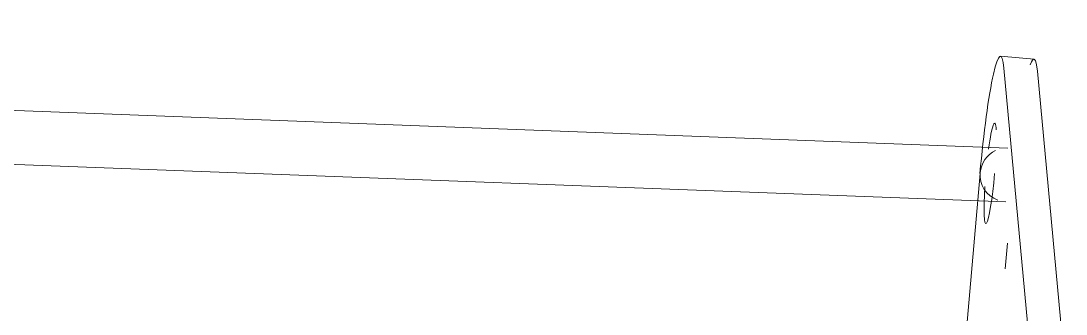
# Model space of a CAD drawing. Header units: millimetres. Extents: x 4237772 to 4686020, y -673 to 29459.
# Drawn here: x 4495955.1 to 4496110.3, y 16981.3 to 17024.9 of the extents above; entities that cross this region are included whole.
import ezdxf

# ---------------------------------------------------------------- set-up
doc = ezdxf.new("R2010")
doc.units = ezdxf.units.MM
doc.layers.add('Q-SPCQ', color=91, linetype='Continuous', lineweight=5)

# ---------------------------------------------------------------- blocks, each defined once
blk = doc.blocks.new('Static Line_Sayfa_Metal Deck_Pan Mount - Up to 15 _ pitch - Max 2 Users-1845519-SECTION - GRIDS B1-B2')
at = {"layer": 'Q-SPCQ'}
for p, q in [((4470474.14, 17006.01), (4469973.77, 17024.94)), ((4470478.01, 17019.23), (4470473.04, 17019.66)), ((4469973.47, 17016.94), (4470473.84, 16998.01)), ((4470477.82, 16971.74), (4470473.55, 17017.9)), ((4470478.51, 17017.46), (4470482.78, 16971.3)), ((4470469.99, 17002.23), (4470465.6, 16951.92)), ((4470473.75, 16988.02), (4470474.08, 16991.88))]:
    blk.add_line(p, q, dxfattribs=at)
for centre, major_axis, ratio, start_param, end_param in [((4470471.51, 17002.23), (1.53, 17.43), 0.086944, 5.837035, 7.861617), ((4470476.47, 17001.79), (1.53, 17.43), 0.086944, 5.837035, 6.596254), ((4470471.51, 17002.23), (0.66, 7.47), 0.086944, 5.767222, 7.356536), ((4470473.99, 17002.01), (0, 4), 0.996184, 0.436332, 1.48353), ((4470473.99, 17002.01), (0, 4), 0.996184, 1.48353, 2.792527), ((4470471.51, 17002.23), (0.66, 7.47), 0.086944, 1.840231, 4.720025)]:
    blk.add_ellipse(centre, major_axis=major_axis, ratio=ratio, start_param=start_param, end_param=end_param, dxfattribs=at)

msp = doc.modelspace()

# ---------------------------------------------------------------- block references
at = {"layer": 'Q-SPCQ'}
msp.add_blockref('Static Line_Sayfa_Metal Deck_Pan Mount - Up to 15 _ pitch - Max 2 Users-1845519-SECTION - GRIDS B1-B2', (25627.55, 0), dxfattribs=at)

doc.saveas('drawing.dxf')
